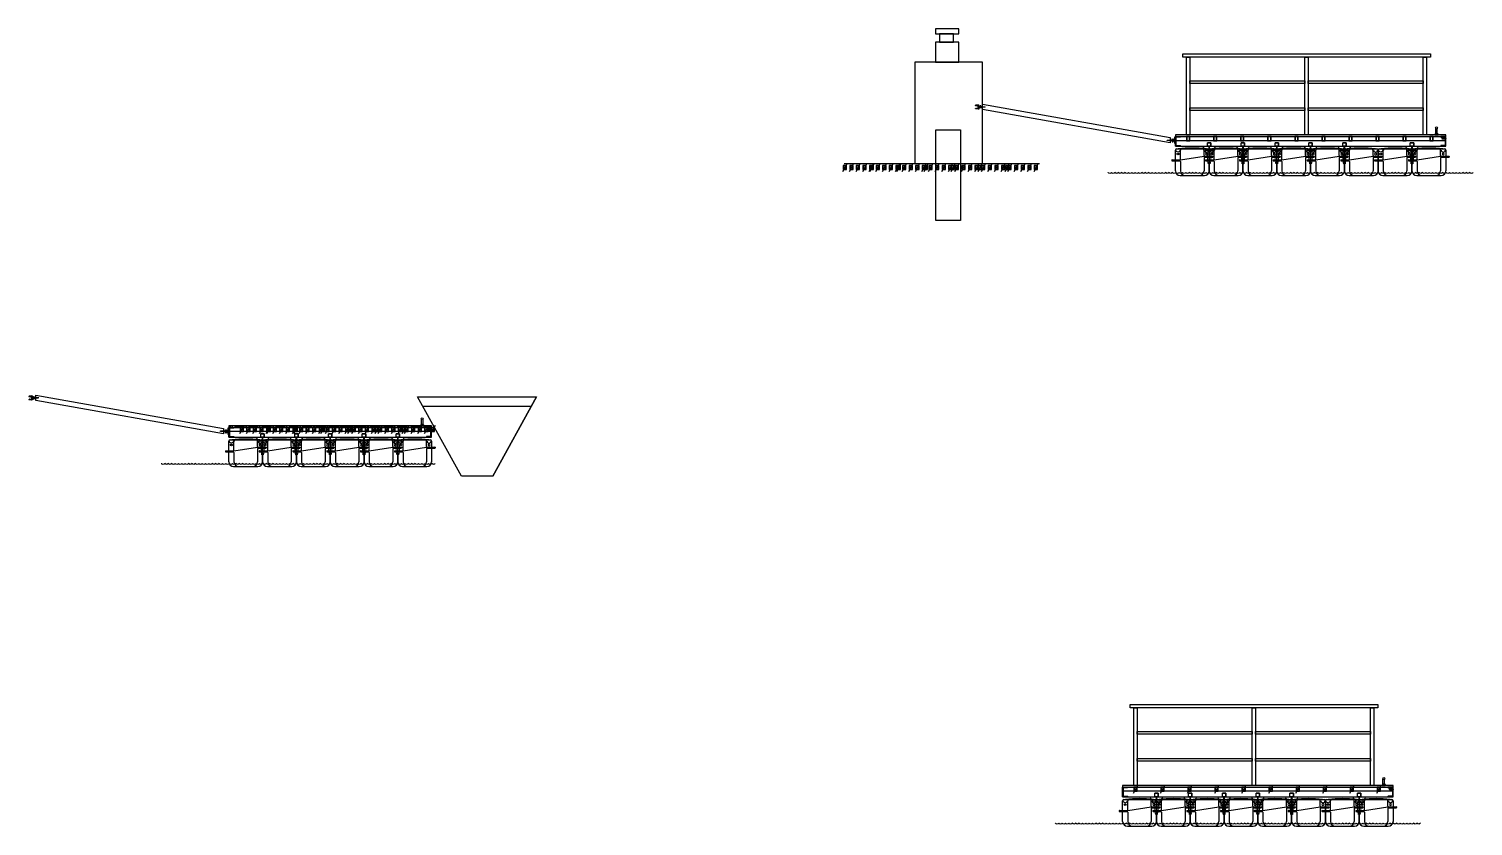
# Model space of a CAD drawing. Header units: inches. Extents: x -105615 to 68458, y 10345 to 58729.
# Drawn here: x -17457 to 3906, y 10345 to 22148 of the extents above; entities that cross this region are included whole.
import ezdxf

# ---------------------------------------------------------------- set-up
doc = ezdxf.new("R2010")
doc.units = ezdxf.units.IN
doc.header["$LTSCALE"] = 1000
doc.header["$MEASUREMENT"] = 0
doc.linetypes.add('DOTE', pattern=[2.42, 2, -0.2, 0.02, -0.2])
for name, color, linetype in [('DOTE', 1, 'Continuous'), ('PUB_DIM', 3, 'Continuous'), ('W-bridge approach引桥', 4, 'Continuous'), ('W-FLOAT_BOWL浮筒', 5, 'Continuous'), ('W-PLASTIC_RAILINGS塑木栏杆', 6, 'Continuous'), ('W-STEEL_FRAME钢架', 3, 'Continuous'), ('W-WOOD_FLOOR木地板', 30, 'Continuous'), ('W-WOOD_STUD木龙骨', 25, 'Continuous'), ('变形缝', 4, 'Continuous'), ('塑木板', 32, 'Continuous'), ('尺寸', 6, 'Continuous'), ('短销钉', 253, 'Continuous'), ('螺栓', 146, 'Continuous'), ('龙骨', 10, 'Continuous')]:
    doc.layers.add(name, color=color, linetype=linetype)
doc.layers.add('伯利恒浮筒', color=5, linetype='Continuous', lineweight=5)

# ---------------------------------------------------------------- blocks, each defined once
blk = doc.blocks.new('*U133')
at = {"color": 5}
for p, q in [((-2, -53), (-2, -1)), ((-2, -1), (2, -1)), ((2, -13), (-2, -14)), ((2, -13), (-2, -14)), ((2, -15), (-2, -16)), ((2, -15), (-2, -16)), ((2, -17), (-2, -18)), ((2, -17), (-2, -18)), ((2, -19), (-2, -20)), ((2, -19), (-2, -20)), ((2, -19), (-2, -20)), ((2, -19), (-2, -20)), ((2, -21), (-2, -22)), ((2, -21), (-2, -22)), ((2, -21), (-2, -22)), ((2, -21), (-2, -22)), ((2, -23), (-2, -24)), ((2, -23), (-2, -24)), ((2, -25), (-2, -26)), ((2, -25), (-2, -26)), ((2, -27), (-2, -28)), ((2, -27), (-2, -28)), ((2, -29), (-2, -30)), ((2, -29), (-2, -30)), ((2, -29), (-2, -30)), ((2, -29), (-2, -30)), ((2, -31), (-2, -32)), ((2, -31), (-2, -32)), ((2, -31), (-2, -32)), ((2, -31), (-2, -32)), ((2, -33), (-2, -34)), ((2, -33), (-2, -34)), ((2, -35), (-2, -36)), ((2, -35), (-2, -36)), ((2, -37), (-2, -38)), ((2, -37), (-2, -38)), ((2, -39), (-2, -40)), ((2, -39), (-2, -40)), ((2, -39), (-2, -40)), ((2, -39), (-2, -40)), ((2, -41), (-2, -42)), ((2, -41), (-2, -42)), ((2, -41), (-2, -42)), ((2, -41), (-2, -42)), ((2, -43), (-2, -44)), ((2, -43), (-2, -44)), ((2, -46), (-2, -47)), ((2, -46), (-2, -47)), ((2, -48), (-2, -49)), ((2, -48), (-2, -49)), ((2, -48), (-2, -49)), ((2, -48), (-2, -49)), ((2, -50), (-2, -51)), ((2, -50), (-2, -51)), ((2, -50), (-2, -51)), ((2, -50), (-2, -51)), ((2, -52), (-2, -53)), ((2, -52), (-2, -53)), ((2, -52), (-2, -53)), ((0, -60), (-2, -53)), ((2, -54), (-2, -55)), ((2, -57), (-1, -57)), ((1, -59), (-1, -59)), ((2, -53), (0, -60)), ((2, -1), (2, -53))]:
    blk.add_line(p, q, dxfattribs=at)
blk.add_lwpolyline([(-3, 0), (-2, -1), (2, -1), (3, 0)], close=True, dxfattribs=at)
blk = doc.blocks.new('A$C0837b8cf')
at = {"layer": 'W-STEEL_FRAME钢架'}
blk.add_lwpolyline([(-17, 0), (-17, 140), (58, 140), (58, 137, -0.414214), (54, 133), (-3, 130, 0.324101), (-8, 122), (-8, 18, 0.290228), (-2, 10), (54, 7, -0.414214), (58, 3), (58, 0)], format="xyb", close=True, dxfattribs=at)
blk = doc.blocks.new('*U260')
at = {"layer": '龙骨'}
for points in [[(-25, -30), (25, -30), (25, 30), (-25, 30)], [(-20, -25), (20, -25), (20, 25), (-20, 25)]]:
    blk.add_lwpolyline(points, close=True, dxfattribs=at)
blk = doc.blocks.new('*U261')
at = {"layer": '变形缝', "color": 0, "linetype": 'ByBlock', "lineweight": -2, "transparency": 16777216}
for p in [(0, 0), (400, 0), (800, 0), (1200, 0), (1600, 0), (2000, 0), (2400, 0), (2800, 0), (3200, 0), (3600, 0)]:
    blk.add_blockref('*U260', p, dxfattribs=at)
blk = doc.blocks.new('blhft')
at = {"layer": 'W-FLOAT_BOWL浮筒', "ltscale": 0.5}
for p, q in [((-302, 230), (-302, 220)), ((302, 284), (302, 274))]:
    blk.add_line(p, q, dxfattribs=at)
at = {"layer": 'W-FLOAT_BOWL浮筒'}
for p, q in [((-302, 226), (-174, 226)), ((-298, 234), (-184, 234)), ((-298, 216), (-184, 216)), ((-250, 234), (-250, 375)), ((-250, 70), (-250, 216)), ((-230, 395), (230, 395)), ((-208, 397), (208, 397)), ((-208, 397), (-208, 395)), ((-174, 244), (-174, 375)), ((174, 280), (-174, 226)), ((174, 298), (174, 375)), ((174, 280), (302, 280)), ((174, 260), (174, 70)), ((184, 288), (298, 288)), ((184, 270), (298, 270)), ((208, 397), (208, 395)), ((250, 375), (250, 288)), ((250, 270), (250, 70)), ((-180, 0), (180, 0)), ((-174, 206), (-174, 70))]:
    blk.add_line(p, q, dxfattribs=at)
at = {"layer": 'W-FLOAT_BOWL浮筒', "ltscale": 0.5}
for centre, start, end in [((-298, 230), 90, 180), ((298, 284), 0, 90)]:
    blk.add_arc(centre, 4, start, end, dxfattribs=at)
at = {"layer": 'W-FLOAT_BOWL浮筒'}
for centre, radius, start, end in [((-298, 220), 4, 180, 270), ((-230, 375), 20, 90, 180), ((0, -1768), 2175, 84.5043, 95.4957), ((-184, 244), 10, 270, 0), ((-184, 206), 10, 0, 90), ((-154, 375), 20, 90, 180), ((154, 375), 20, 0, 90), ((184, 298), 10, 180, 270), ((184, 260), 10, 90, 180), ((230, 375), 20, 0, 90), ((298, 274), 4, 270, 0), ((-180, 70), 70, 180, 270), ((-104, 70), 70, 180, 270), ((104, 70), 70, 270, 0), ((180, 70), 70, 270, 0)]:
    blk.add_arc(centre, radius, start, end, dxfattribs=at)
at = {"layer": 'W-FLOAT_BOWL浮筒', "extrusion": (0, 0, -1)}
blk.add_ellipse((-212, 375), major_axis=(-30.4, 0), ratio=0.921809, start_param=3.141593, end_param=6.283185, dxfattribs=at)
at = {"layer": 'W-FLOAT_BOWL浮筒'}
blk.add_ellipse((-212, 320), major_axis=(-16, 0), ratio=0.75, dxfattribs=at)
blk.add_ellipse((212, 375), major_axis=(30.4, 0.1), ratio=0.921809, start_param=3.141593, end_param=6.283185, dxfattribs=at)
at = {"layer": 'W-FLOAT_BOWL浮筒', "extrusion": (0, 0, -1)}
blk.add_ellipse((212, 320), major_axis=(16, 0), ratio=0.75, dxfattribs=at)
blk = doc.blocks.new('dxd')
at = {"layer": '短销钉', "lineweight": 13}
for p, q in [((-86, 227), (-56, 200)), ((-79, 244), (79, 244)), ((-78, 244), (-78, 246)), ((-78, 246), (78, 246)), ((86, 227), (56, 200)), ((78, 244), (78, 246)), ((-52, 180), (-52, 193)), ((-49, 153), (-28, 136)), ((-43, 197), (42, 197)), ((-29, 39), (-29, 45)), ((-26, 48), (-24, 48)), ((-24, 30), (-24, 128)), ((-24, 30), (24, 30)), ((-24, 30), (-18, 2)), ((-19, 133), (19, 133)), ((-16, 0), (16, 0)), ((-6, 39), (-6, 44)), ((6, 39), (6, 44)), ((24, 30), (18, 2)), ((24, 30), (24, 128)), ((26, 48), (24, 48)), ((49, 153), (28, 136)), ((29, 39), (29, 45)), ((52, 180), (52, 193))]:
    blk.add_line(p, q, dxfattribs=at)
at = {"layer": '短销钉', "lineweight": 13, "ltscale": 0.1}
for p, q in [((-18, 2), (-18, 0)), ((-18, 0), (-16, 0)), ((16, 0), (18, 0)), ((18, 2), (18, 0))]:
    blk.add_line(p, q, dxfattribs=at)
at = {"layer": '短销钉', "lineweight": 13}
for centre, radius, start, end in [((-79, 234), 10, 90, 228.0009), ((0, -1254), 1503, 87.0435, 92.9565), ((79, 234), 10, 311.9991, 90), ((-44, 170), 13.5, 126.5657, 231), ((-62, 193), 10, 0, 48.0009), ((-35, 154), 31.4, 56.4166, 122.8531), ((-43, 161), 10, 184.1479, 231), ((-34, 186), 31.4, 236.1381, 303.5569), ((-26, 45), 3, 90, 180), ((-34, 128), 10, 0, 51), ((-16, 2), 2.5, 191.3099, 270), ((-25, 170), 13.5, 308.3696, 51.9011), ((-3, 44), 3, 115.3769, 180), ((0, 38), 10, 64.6231, 115.3769), ((3, 44), 3, 0, 64.6231), ((25, 170), 13.5, 128.0989, 231.6304), ((16, 2), 2.5, 270, 348.6901), ((35, 155), 31.3, 57.1287, 123.6019), ((34, 186), 31.4, 236.4385, 303.8665), ((34, 128), 10, 129, 180), ((26, 45), 3, 0, 90), ((42, 161), 10, 309, 355.8521), ((62, 193), 10, 131.9991, 180), ((44, 170), 13.5, 309, 53.4343)]:
    blk.add_arc(centre, radius, start, end, dxfattribs=at)
for centre, major_axis, start_param, end_param in [((-23, 39), (0, -9), 4.712389, 6.115737), ((0, 39), (0, 9), 1.570796, 4.712389)]:
    blk.add_ellipse(centre, major_axis=major_axis, ratio=0.666667, start_param=start_param, end_param=end_param, dxfattribs=at)
at = {"layer": '短销钉', "lineweight": 13, "extrusion": (0, 0, -1)}
blk.add_ellipse((23, 39), major_axis=(0, -9), ratio=0.666667, start_param=4.712389, end_param=6.115737, dxfattribs=at)
blk = doc.blocks.new('短销固定件正视面')
at = {"layer": '塑木板', "color": 156}
blk.add_lwpolyline([(2149439, 351499), (2149442, 351499), (2149489, 351499), (2149489, 351452), (2149489, 351449), (2149439, 351449)], close=True, dxfattribs=at)
at = {"layer": '塑木板', "color": 5}
blk.add_lwpolyline([(2149489, 351449), (2149489, 351499), (2149439, 351499)], dxfattribs=at)
at = {"layer": '螺栓', "color": 156}
blk.add_lwpolyline([(2149458, 351449), (2149458, 351182), (2149470, 351182), (2149470, 351449)], dxfattribs=at)
for points in [[(2149454, 351197), (2149475, 351197), (2149475, 351187), (2149454, 351187)], [(2149455, 351199), (2149473, 351199), (2149473, 351197), (2149455, 351197)], [(2149459, 351197), (2149470, 351197), (2149470, 351187), (2149459, 351187)]]:
    blk.add_lwpolyline(points, close=True, dxfattribs=at)
blk = doc.blocks.new('A$C47c33f2f')
at = {"color": 4}
for p, q in [((0, 0), (46, 0)), ((44, 2), (2, 2)), ((2, 2), (2, 2)), ((4, 18), (4, 4)), ((4, 18), (42, 18)), ((4, 4), (42, 4)), ((12, 26), (12, 88)), ((12, 26), (32, 26)), ((34, 26), (34, 88)), ((42, 16), (42, 4))]:
    blk.add_line(p, q, dxfattribs=at)
blk.add_circle((23, 104), 15, dxfattribs=at)
for centre, radius, start, end in [((2, 0), 2.5, 90, 180), ((2, 4), 2, 270, 0), ((12, 18), 8, 90, 180), ((-5, 88), 17.3, 1.4825, 29.9307), ((32, 16), 10, 0, 90), ((51, 88), 17.3, 150.0693, 178.5175), ((44, 4), 2, 180, 270), ((44, 0), 2.5, 0, 90)]:
    blk.add_arc(centre, radius, start, end, dxfattribs=at)
at = {"layer": '尺寸'}
for p, q in [((0, 0), (0, 0)), ((0, 0), (0, 0)), ((44, 2), (44, 2)), ((46, 0), (46, 0))]:
    blk.add_line(p, q, dxfattribs=at)
blk = doc.blocks.new('M24_90')
at = {"layer": 'PUB_DIM'}
for p, q in [((-11, 11), (-14, 10)), ((-11, 11), (-7, 10)), ((-11, 11), (11, 11)), ((-7, 10), (0, 11)), ((-7, 10), (-7, 0)), ((0, 11), (7, 10)), ((11, 11), (7, 10)), ((7, 10), (7, 0)), ((11, 11), (14, 10)), ((-11, -74), (-14, -73)), ((-11, -74), (-7, -73)), ((-11, -74), (11, -74)), ((-7, -73), (-7, -58)), ((-7, -73), (0, -74)), ((0, -74), (7, -73)), ((7, -73), (7, -58)), ((11, -74), (7, -73)), ((11, -74), (14, -73))]:
    blk.add_line(p, q, dxfattribs=at)
for points in [[(-14, 10), (14, 10), (14, 0), (-14, 0)], [(-8, 0), (8, 0), (8, -77), (-8, -77)], [(-15, -52), (15, -52), (15, -55), (-15, -55)], [(-14, -73), (14, -73), (14, -58), (-14, -58)]]:
    blk.add_lwpolyline(points, close=True, dxfattribs=at)
blk = doc.blocks.new('M16膨胀螺栓')
at = {"layer": 'PUB_DIM'}
for p, q in [((-12, 12), (-16, 10)), ((-12, 12), (-8, 10)), ((-12, 12), (12, 12)), ((-8, 10), (0, 12)), ((0, 12), (8, 10)), ((12, 12), (8, 10)), ((12, 12), (16, 10)), ((-8, -84), (-12, -103)), ((-12, -103), (-12, -112)), ((-12, -112), (12, -112)), ((-10, -112), (-10, -112)), ((0, -128), (-10, -123)), ((-5, -117), (5, -117)), ((-2, -107), (-4, -112)), ((-1, -84), (-2, -107)), ((0, -128), (10, -123)), ((1, -84), (2, -107)), ((2, -107), (4, -112)), ((8, -84), (12, -103)), ((10, -112), (10, -112)), ((12, -103), (12, -112))]:
    blk.add_line(p, q, dxfattribs=at)
for points in [[(-16, 10), (16, 10), (16, 0), (-16, 0)], [(-8, 22), (8, 22), (8, -73), (-8, -73)], [(-10, -18), (10, -18), (10, -123), (-10, -123)], [(-8, -79), (8, -79), (8, -84), (-8, -84)]]:
    blk.add_lwpolyline(points, close=True, dxfattribs=at)
for centre, start, end in [((-5, -112), 180, 270), ((5, -112), 270, 0)]:
    blk.add_arc(centre, 5, start, end, dxfattribs=at)
blk = doc.blocks.new('hjashdasda')
at = {"layer": 'DOTE', "linetype": 'DOTE', "ltscale": 0.02}
for p, q in [((37902.5, 49683.1), (37902.5, 49655.7)), ((37906.9, 49665), (37896.8, 49665))]:
    blk.add_line(p, q, dxfattribs=at)
at = {"layer": 'DOTE', "linetype": 'DOTE', "ltscale": 0.005}
for p, q in [((37896.4, 49659.3), (37896.4, 49654.6)), ((37908.7, 49659.7), (37908.7, 49654.6))]:
    blk.add_line(p, q, dxfattribs=at)
at = {"layer": 'PUB_DIM'}
for p, q in [((37900.2, 49657.2), (37900.2, 49668.5)), ((37904.8, 49668.5), (37900.2, 49668.5)), ((37901.6, 49657.2), (37901.6, 49668.5)), ((37903.4, 49657.2), (37903.4, 49668.5)), ((37904.8, 49657.2), (37904.8, 49668.5)), ((37895.6, 49657.2), (37895.6, 49655.8)), ((37897.2, 49657.2), (37897.2, 49655.8)), ((37907.9, 49657.2), (37907.9, 49655.8)), ((37909.5, 49657.2), (37909.5, 49655.8))]:
    blk.add_line(p, q, dxfattribs=at)
for points in [[(37901.9, 49660.6), (37901.9, 49681.7), (37903.2, 49681.7), (37903.2, 49660.6)], [(37911.3, 49655.8), (37893.8, 49655.8), (37893.8, 49657.2), (37911.3, 49657.2)]]:
    blk.add_lwpolyline(points, close=True, dxfattribs=at)
at = {"layer": 'PUB_DIM', "yscale": 0.08773124708293675, "zscale": 0.08773124708293675}
for name, p, xscale, rotation in [('M16膨胀螺栓', (37896.4, 49657.2), -0.08773124708293675, 359.9999999999325), ('M24_90', (37904.8, 49665), 0.08773124708293675, 270)]:
    blk.add_blockref(name, p, dxfattribs=dict(at, xscale=xscale, rotation=rotation))
at = {"layer": 'PUB_DIM', "xscale": 0.08773124708293675, "yscale": 0.08773124708293675, "zscale": 0.08773124708293675}
blk.add_blockref('M16膨胀螺栓', (37908.7, 49657.2), dxfattribs=at)
blk = doc.blocks.new('ahjshdasda')
at = {"layer": 'PUB_DIM'}
for p, q in [((39726.1, 54600.6), (39726.1, 54591)), ((39727.5, 54600.6), (39727.5, 54591)), ((39729.2, 54600.6), (39729.3, 54591)), ((39730.7, 54600.6), (39730.7, 54591))]:
    blk.add_line(p, q, dxfattribs=at)
for points in [[(39719.6, 54601.7), (39737.2, 54601.7), (39737.2, 54600.3), (39719.6, 54600.3)], [(39729, 54598.9), (39729, 54579.6), (39727.7, 54579.6), (39727.7, 54598.9)]]:
    blk.add_lwpolyline(points, close=True, dxfattribs=at)
at = {"layer": 'PUB_DIM', "xscale": 0.08773124708293675, "yscale": 0.08773124708293675, "zscale": 0.08773124708293675, "rotation": 90.01075038123389}
blk.add_blockref('M24_90', (39726.1, 54594.5), dxfattribs=at)
blk = doc.blocks.new('*U262')
blk.add_lwpolyline([(33, 61), (-33, -61)])
at = {"layer": '龙骨'}
for points in [[(-25, -30), (25, -30), (25, 30), (-25, 30)], [(-20, -25), (20, -25), (20, 25), (-20, 25)]]:
    blk.add_lwpolyline(points, close=True, dxfattribs=at)
blk = doc.blocks.new('*U263')
at = {"color": 0, "linetype": 'ByBlock', "lineweight": -2, "transparency": 16777216}
for p in [(0, 0), (98, 0), (195, 0), (293, 0), (390, 0), (488, 0), (585, 0), (683, 0), (780, 0), (878, 0), (975, 0), (1073, 0), (1170, 0), (1268, 0), (1365, 0), (1463, 0), (1560, 0), (1658, 0), (1755, 0), (1853, 0), (1950, 0), (2048, 0), (2145, 0), (2243, 0), (2341, 0), (2438, 0), (2536, 0), (2633, 0), (2731, 0), (2828, 0)]:
    blk.add_blockref('*U262', p, dxfattribs=at)
at = {"layer": '变形缝', "color": 0, "linetype": 'ByBlock', "lineweight": -2, "transparency": 16777216}
for p in [(0, 0), (400, 0), (800, 0), (1200, 0), (1600, 0), (2000, 0), (2400, 0)]:
    blk.add_blockref('*U262', p, dxfattribs=at)
blk = doc.blocks.new('*U264')
blk.add_lwpolyline([(33, 61), (-33, -61)])
at = {"layer": '龙骨'}
for points in [[(-25, -30), (25, -30), (25, 30), (-25, 30)], [(-20, -25), (20, -25), (20, 25), (-20, 25)]]:
    blk.add_lwpolyline(points, close=True, dxfattribs=at)
blk = doc.blocks.new('*U265')
at = {"layer": '变形缝', "color": 0, "linetype": 'ByBlock', "lineweight": -2, "transparency": 16777216}
for p in [(0, 0), (400, 0), (800, 0), (1200, 0), (1600, 0), (2000, 0), (2400, 0), (2800, 0), (3200, 0), (3600, 0)]:
    blk.add_blockref('*U264', p, dxfattribs=at)

msp = doc.modelspace()

# ---------------------------------------------------------------- hatches: boundary and pattern name
at = {"layer": 'W-WOOD_STUD木龙骨'}
h = msp.add_hatch(dxfattribs=at)
h.set_pattern_fill('木纹03', color=256, scale=100)
h.set_pattern_definition([(0, (-1148622.59, -422553.14), (200, 200), [10, -190]), (90, (-1148542.59, -422483.14), (-200, 200), [20, -180]), (45, (-1148582.59, -422503.14), (0, 199.998082), [14.14, -42.42, 14.14, -28.28, 99, -85]), (45, (-1148632.59, -422563.14), (0, 200), [14.142, -28.284, 14.142, -226.2]), (45, (-1148562.59, -422543.14), (0, 200), [14.142, -268.700712]), (45, (-1148542.59, -422553.14), (0, 200), [14.142, -268.700712]), (45, (-1148572.59, -422533.14), (0, 200), [14.142, -268.700712]), (45, (-1148582.59, -422523.14), (0, 200), [28.284, -254.558712]), (45, (-1148532.59, -422373.14), (0, 200), [28.284, -254.558712]), (45, (-1148602.59, -422513.14), (0, 200), [56.568, -226.274712]), (45, (-1148612.59, -422503.14), (0, 200), [56.568, -226.274712]), (45, (-1148482.59, -422443.14), (0, 200), [56.568, -226.274712]), (45, (-1148622.59, -422483.14), (0, 200), [42.4264, -240.416312]), (45, (-1148662.59, -422453.14), (0, 200), [42.4264, -240.416312]), (45, (-1148642.59, -422473.14), (0, 200), [42.4264, -240.416312]), (45, (-1148512.59, -422413.14), (0, 200), [70.71068, -212.132032]), (45, (-1148532.59, -422403.14), (0, 200), [70.71068, -212.132032]), (45, (-1148512.59, -422453.14), (0, 200), [98.99495, -183.847763]), (26.565051, (-1148602.59, -422533.14), (200, 8e-08), [22.360678, -424.852916]), (26.565051, (-1148562.59, -422473.14), (200, 8e-08), [22.360678, -424.852916]), (26.565051, (-1148572.59, -422493.14), (200, 8e-08), [22.360678, -424.852916]), (26.565051, (-1148612.59, -422553.14), (200, 8e-08), [44.72136, -402.492235]), (26.565051, (-1148572.59, -422463.14), (200, 8e-08), [67.08204, -380.131556]), (26.565051, (-1148592.59, -422453.14), (200, 8e-08), [89.44272, -357.770876]), (26.565051, (-1148612.59, -422443.14), (200, 8e-08), [89.44272, -357.770876]), (26.565051, (-1148642.59, -422383.14), (200, 8e-08), [89.44272, -357.770876]), (26.565051, (-1148642.59, -422403.14), (200, 8e-08), [111.8034, -335.410195]), (26.565051, (-1148632.59, -422423.14), (200, 8e-08), [111.8034, -335.410195]), (63.434949, (-1148562.59, -422503.14), (1e-08, 200), [22.360678, -424.852916]), (63.434949, (-1148592.59, -422523.14), (1e-08, 200), [22.360678, -424.852916]), (63.434949, (-1148622.59, -422553.14), (1e-08, 200), [44.72136, -402.492235]), (63.434949, (-1148562.59, -422523.14), (1e-08, 200), [44.72136, -402.492235]), (63.434949, (-1148642.59, -422563.14), (1e-08, 200), [67.08204, -380.131556]), (63.434949, (-1148662.59, -422563.14), (1e-08, 200), [89.44272, -357.770876]), (63.434949, (-1148482.59, -422553.14), (1e-08, 200), [89.44272, -357.770876]), (63.434949, (-1148552.59, -422533.14), (1e-08, 200), [89.44272, -357.770876]), (63.434949, (-1148512.59, -422553.14), (1e-08, 200), [111.8034, -335.410195]), (63.434949, (-1148532.59, -422543.14), (1e-08, 200), [111.8034, -335.410195])])
h.paths.add_polyline_path([(3502, 20552), (3502, 20577), (-498, 20577), (-498, 20552)])
h = msp.add_hatch(dxfattribs=at)
h.set_pattern_fill('木纹03', color=256, scale=100)
h.set_pattern_definition([(0, (-1162624.37, -426860.12), (200, 200), [10, -190]), (90, (-1162544.37, -426790.12), (-200, 200), [20, -180]), (45, (-1162584.37, -426810.12), (0, 199.998082), [14.14, -42.42, 14.14, -28.28, 99, -85]), (45, (-1162634.37, -426870.12), (0, 200), [14.142, -28.284, 14.142, -226.2]), (45, (-1162564.37, -426850.12), (0, 200), [14.142, -268.700712]), (45, (-1162544.37, -426860.12), (0, 200), [14.142, -268.700712]), (45, (-1162574.37, -426840.12), (0, 200), [14.142, -268.700712]), (45, (-1162584.37, -426830.12), (0, 200), [28.284, -254.558712]), (45, (-1162534.37, -426680.12), (0, 200), [28.284, -254.558712]), (45, (-1162604.37, -426820.12), (0, 200), [56.568, -226.274712]), (45, (-1162614.37, -426810.12), (0, 200), [56.568, -226.274712]), (45, (-1162484.37, -426750.12), (0, 200), [56.568, -226.274712]), (45, (-1162624.37, -426790.12), (0, 200), [42.4264, -240.416312]), (45, (-1162664.37, -426760.12), (0, 200), [42.4264, -240.416312]), (45, (-1162644.37, -426780.12), (0, 200), [42.4264, -240.416312]), (45, (-1162514.37, -426720.12), (0, 200), [70.71068, -212.132032]), (45, (-1162534.37, -426710.12), (0, 200), [70.71068, -212.132032]), (45, (-1162514.37, -426760.12), (0, 200), [98.99495, -183.847763]), (26.565051, (-1162604.37, -426840.12), (200, 8e-08), [22.360678, -424.852916]), (26.565051, (-1162564.37, -426780.12), (200, 8e-08), [22.360678, -424.852916]), (26.565051, (-1162574.37, -426800.12), (200, 8e-08), [22.360678, -424.852916]), (26.565051, (-1162614.37, -426860.12), (200, 8e-08), [44.72136, -402.492235]), (26.565051, (-1162574.37, -426770.12), (200, 8e-08), [67.08204, -380.131556]), (26.565051, (-1162594.37, -426760.12), (200, 8e-08), [89.44272, -357.770876]), (26.565051, (-1162614.37, -426750.12), (200, 8e-08), [89.44272, -357.770876]), (26.565051, (-1162644.37, -426690.12), (200, 8e-08), [89.44272, -357.770876]), (26.565051, (-1162644.37, -426710.12), (200, 8e-08), [111.8034, -335.410195]), (26.565051, (-1162634.37, -426730.12), (200, 8e-08), [111.8034, -335.410195]), (63.434949, (-1162564.37, -426810.12), (1e-08, 200), [22.360678, -424.852916]), (63.434949, (-1162594.37, -426830.12), (1e-08, 200), [22.360678, -424.852916]), (63.434949, (-1162624.37, -426860.12), (1e-08, 200), [44.72136, -402.492235]), (63.434949, (-1162564.37, -426830.12), (1e-08, 200), [44.72136, -402.492235]), (63.434949, (-1162644.37, -426870.12), (1e-08, 200), [67.08204, -380.131556]), (63.434949, (-1162664.37, -426870.12), (1e-08, 200), [89.44272, -357.770876]), (63.434949, (-1162484.37, -426860.12), (1e-08, 200), [89.44272, -357.770876]), (63.434949, (-1162554.37, -426840.12), (1e-08, 200), [89.44272, -357.770876]), (63.434949, (-1162514.37, -426860.12), (1e-08, 200), [111.8034, -335.410195]), (63.434949, (-1162534.37, -426850.12), (1e-08, 200), [111.8034, -335.410195])])
h.paths.add_polyline_path([(-11500, 16245), (-11500, 16270), (-14499, 16270), (-14499, 16245)])
h = msp.add_hatch(dxfattribs=at)
h.set_pattern_fill('木纹03', color=256, scale=100)
h.set_pattern_definition([(0, (-1149402.7, -432184.12), (200, 200), [10, -190]), (90, (-1149322.7, -432114.12), (-200, 200), [20, -180]), (45, (-1149362.69, -432134.12), (0, 199.998082), [14.14, -42.42, 14.14, -28.28, 99, -85]), (45, (-1149412.69, -432194.12), (0, 200), [14.142, -28.284, 14.142, -226.2]), (45, (-1149342.69, -432174.12), (0, 200), [14.142, -268.700712]), (45, (-1149322.69, -432184.12), (0, 200), [14.142, -268.700712]), (45, (-1149352.69, -432164.12), (0, 200), [14.142, -268.700712]), (45, (-1149362.69, -432154.12), (0, 200), [28.284, -254.558712]), (45, (-1149312.69, -432004.12), (0, 200), [28.284, -254.558712]), (45, (-1149382.69, -432144.12), (0, 200), [56.568, -226.274712]), (45, (-1149392.69, -432134.12), (0, 200), [56.568, -226.274712]), (45, (-1149262.69, -432074.12), (0, 200), [56.568, -226.274712]), (45, (-1149402.69, -432114.12), (0, 200), [42.4264, -240.416312]), (45, (-1149442.69, -432084.12), (0, 200), [42.4264, -240.416312]), (45, (-1149422.69, -432104.12), (0, 200), [42.4264, -240.416312]), (45, (-1149292.69, -432044.12), (0, 200), [70.71068, -212.132032]), (45, (-1149312.69, -432034.12), (0, 200), [70.71068, -212.132032]), (45, (-1149292.69, -432084.12), (0, 200), [98.99495, -183.847763]), (26.565051, (-1149382.69, -432164.12), (200, 8e-08), [22.360678, -424.852916]), (26.565051, (-1149342.69, -432104.12), (200, 8e-08), [22.360678, -424.852916]), (26.565051, (-1149352.69, -432124.12), (200, 8e-08), [22.360678, -424.852916]), (26.565051, (-1149392.69, -432184.12), (200, 8e-08), [44.72136, -402.492235]), (26.565051, (-1149352.69, -432094.12), (200, 8e-08), [67.08204, -380.131556]), (26.565051, (-1149372.69, -432084.12), (200, 8e-08), [89.44272, -357.770876]), (26.565051, (-1149392.69, -432074.12), (200, 8e-08), [89.44272, -357.770876]), (26.565051, (-1149422.69, -432014.12), (200, 8e-08), [89.44272, -357.770876]), (26.565051, (-1149422.69, -432034.12), (200, 8e-08), [111.8034, -335.410195]), (26.565051, (-1149412.69, -432054.12), (200, 8e-08), [111.8034, -335.410195]), (63.434949, (-1149342.69, -432134.12), (1e-08, 200), [22.360678, -424.852916]), (63.434949, (-1149372.69, -432154.12), (1e-08, 200), [22.360678, -424.852916]), (63.434949, (-1149402.69, -432184.12), (1e-08, 200), [44.72136, -402.492235]), (63.434949, (-1149342.69, -432154.12), (1e-08, 200), [44.72136, -402.492235]), (63.434949, (-1149422.69, -432194.12), (1e-08, 200), [67.08204, -380.131556]), (63.434949, (-1149442.69, -432194.12), (1e-08, 200), [89.44272, -357.770876]), (63.434949, (-1149262.69, -432184.12), (1e-08, 200), [89.44272, -357.770876]), (63.434949, (-1149332.69, -432164.12), (1e-08, 200), [89.44272, -357.770876]), (63.434949, (-1149292.69, -432184.12), (1e-08, 200), [111.8034, -335.410195]), (63.434949, (-1149312.69, -432174.12), (1e-08, 200), [111.8034, -335.410195])])
h.paths.add_polyline_path([(2722, 10921), (2722, 10946), (-1278, 10946), (-1278, 10921)])

# ---------------------------------------------------------------- linework, layer by layer
for points in [[(-4046, 22073), (-3699, 22073), (-3699, 22148), (-4046, 22148)], [(-3987, 21952), (-3779, 21952), (-3779, 22073), (-3987, 22073)], [(-4046, 21655), (-3701, 21655), (-3701, 21952), (-4046, 21952)], [(-3353, 21655), (-4353, 21655), (-4353, 20155), (-3353, 20155)], [(-576, 20538), (-577, 20458), (-3353, 20952), (-3353, 21033)], [(-4040, 20655), (-3675, 20655), (-3675, 19309), (-4040, 19309)], [(-14578, 16231), (-14579, 16151), (-17354, 16645), (-17354, 16726)]]:
    msp.add_lwpolyline(points, close=True)
msp.add_lwpolyline([(-5399, 20155), (-2507, 20155)])
at = {"color": 4}
for points in [[(-142, 20019, -0.520567), (-192, 20019, -0.520567), (-242, 20019, -0.520567), (-292, 20019, -0.520567), (-342, 20019, -0.520567), (-392, 20019, -0.520567), (-442, 20019, -0.520567), (-492, 20019, -0.520567), (-542, 20019, -0.520567), (-592, 20019, -0.520567), (-642, 20019, -0.520567), (-692, 20019, -0.520567), (-742, 20019, -0.520567), (-792, 20019, -0.520567), (-842, 20019, -0.520567), (-892, 20019, -0.520567), (-942, 20019, -0.520567), (-992, 20019, -0.520567), (-1042, 20019, -0.520567), (-1092, 20019, -0.520567), (-1142, 20019, -0.520567), (-1192, 20019, -0.520567), (-1242, 20019, -0.520567), (-1292, 20019, -0.520567), (-1342, 20019, -0.520567), (-1392, 20019, -0.520567), (-1442, 20019, -0.520567), (-1492, 20019, -0.064694), (-1498, 20014, -0.064694)], [(1207, 20019, -0.520567), (1157, 20019, -0.520567), (1107, 20019, -0.520567), (1057, 20019, -0.520567), (1007, 20019, -0.520567), (957, 20019, -0.520567), (907, 20019, -0.520567), (857, 20019, -0.520567), (807, 20019, -0.520567), (757, 20019, -0.520567), (707, 20019, -0.520567), (657, 20019, -0.520567), (607, 20019, -0.520567), (557, 20019, -0.520567), (507, 20019, -0.520567), (457, 20019, -0.520567), (407, 20019, -0.520567), (357, 20019, -0.520567), (307, 20019, -0.520567), (257, 20019, -0.520567), (207, 20019, -0.520567), (157, 20019, -0.520567), (107, 20019, -0.520567), (57, 20019, -0.520567), (7, 20019, -0.520567), (-43, 20019, -0.520567), (-93, 20019, -0.520567), (-143, 20019, -0.064694), (-148, 20014, -0.064694)], [(2557, 20019, -0.520567), (2507, 20019, -0.520567), (2457, 20019, -0.520567), (2407, 20019, -0.520567), (2357, 20019, -0.520567), (2307, 20019, -0.520567), (2257, 20019, -0.520567), (2207, 20019, -0.520567), (2157, 20019, -0.520567), (2107, 20019, -0.520567), (2057, 20019, -0.520567), (2007, 20019, -0.520567), (1957, 20019, -0.520567), (1907, 20019, -0.520567), (1857, 20019, -0.520567), (1807, 20019, -0.520567), (1757, 20019, -0.520567), (1707, 20019, -0.520567), (1657, 20019, -0.520567), (1607, 20019, -0.520567), (1557, 20019, -0.520567), (1507, 20019, -0.520567), (1457, 20019, -0.520567), (1407, 20019, -0.520567), (1357, 20019, -0.520567), (1307, 20019, -0.520567), (1257, 20019, -0.520567), (1207, 20019, -0.064694), (1201, 20014, -0.064694)], [(3906, 20019, -0.520567), (3856, 20019, -0.520567), (3806, 20019, -0.520567), (3756, 20019, -0.520567), (3706, 20019, -0.520567), (3656, 20019, -0.520567), (3606, 20019, -0.520567), (3556, 20019, -0.520567), (3506, 20019, -0.520567), (3456, 20019, -0.520567), (3406, 20019, -0.520567), (3356, 20019, -0.520567), (3306, 20019, -0.520567), (3256, 20019, -0.520567), (3206, 20019, -0.520567), (3156, 20019, -0.520567), (3106, 20019, -0.520567), (3056, 20019, -0.520567), (3006, 20019, -0.520567), (2956, 20019, -0.520567), (2906, 20019, -0.520567), (2856, 20019, -0.520567), (2806, 20019, -0.520567), (2756, 20019, -0.520567), (2706, 20019, -0.520567), (2656, 20019, -0.520567), (2606, 20019, -0.520567), (2556, 20019, -0.064694), (2551, 20014, -0.064694)], [(-14144, 15713, -0.520567), (-14194, 15713, -0.520567), (-14244, 15713, -0.520567), (-14294, 15713, -0.520567), (-14344, 15713, -0.520567), (-14394, 15713, -0.520567), (-14444, 15713, -0.520567), (-14494, 15713, -0.520567), (-14544, 15713, -0.520567), (-14594, 15713, -0.520567), (-14644, 15713, -0.520567), (-14694, 15713, -0.520567), (-14744, 15713, -0.520567), (-14794, 15713, -0.520567), (-14844, 15713, -0.520567), (-14894, 15713, -0.520567), (-14944, 15713, -0.520567), (-14994, 15713, -0.520567), (-15044, 15713, -0.520567), (-15094, 15713, -0.520567), (-15144, 15713, -0.520567), (-15194, 15713, -0.520567), (-15244, 15713, -0.520567), (-15294, 15713, -0.520567), (-15344, 15713, -0.520567), (-15394, 15713, -0.520567), (-15444, 15713, -0.520567), (-15494, 15713, -0.064694), (-15500, 15707, -0.064694)], [(-12795, 15713, -0.520567), (-12845, 15713, -0.520567), (-12895, 15713, -0.520567), (-12945, 15713, -0.520567), (-12995, 15713, -0.520567), (-13045, 15713, -0.520567), (-13095, 15713, -0.520567), (-13145, 15713, -0.520567), (-13195, 15713, -0.520567), (-13245, 15713, -0.520567), (-13295, 15713, -0.520567), (-13345, 15713, -0.520567), (-13395, 15713, -0.520567), (-13445, 15713, -0.520567), (-13495, 15713, -0.520567), (-13545, 15713, -0.520567), (-13595, 15713, -0.520567), (-13645, 15713, -0.520567), (-13695, 15713, -0.520567), (-13745, 15713, -0.520567), (-13795, 15713, -0.520567), (-13845, 15713, -0.520567), (-13895, 15713, -0.520567), (-13945, 15713, -0.520567), (-13995, 15713, -0.520567), (-14045, 15713, -0.520567), (-14095, 15713, -0.520567), (-14145, 15713, -0.064694), (-14150, 15707, -0.064694)], [(-11445, 15713, -0.520567), (-11495, 15713, -0.520567), (-11545, 15713, -0.520567), (-11595, 15713, -0.520567), (-11645, 15713, -0.520567), (-11695, 15713, -0.520567), (-11745, 15713, -0.520567), (-11795, 15713, -0.520567), (-11845, 15713, -0.520567), (-11895, 15713, -0.520567), (-11945, 15713, -0.520567), (-11995, 15713, -0.520567), (-12045, 15713, -0.520567), (-12095, 15713, -0.520567), (-12145, 15713, -0.520567), (-12195, 15713, -0.520567), (-12245, 15713, -0.520567), (-12295, 15713, -0.520567), (-12345, 15713, -0.520567), (-12395, 15713, -0.520567), (-12445, 15713, -0.520567), (-12495, 15713, -0.520567), (-12545, 15713, -0.520567), (-12595, 15713, -0.520567), (-12645, 15713, -0.520567), (-12695, 15713, -0.520567), (-12745, 15713, -0.520567), (-12795, 15713, -0.064694), (-12800, 15707, -0.064694)], [(-923, 10388, -0.520567), (-973, 10388, -0.520567), (-1023, 10388, -0.520567), (-1073, 10388, -0.520567), (-1123, 10388, -0.520567), (-1173, 10388, -0.520567), (-1223, 10388, -0.520567), (-1273, 10388, -0.520567), (-1323, 10388, -0.520567), (-1373, 10388, -0.520567), (-1423, 10388, -0.520567), (-1473, 10388, -0.520567), (-1523, 10388, -0.520567), (-1573, 10388, -0.520567), (-1623, 10388, -0.520567), (-1673, 10388, -0.520567), (-1723, 10388, -0.520567), (-1773, 10388, -0.520567), (-1823, 10388, -0.520567), (-1873, 10388, -0.520567), (-1923, 10388, -0.520567), (-1973, 10388, -0.520567), (-2023, 10388, -0.520567), (-2073, 10388, -0.520567), (-2123, 10388, -0.520567), (-2173, 10388, -0.520567), (-2223, 10388, -0.520567), (-2273, 10388, -0.064694), (-2278, 10383, -0.064694)], [(427, 10388, -0.520567), (377, 10388, -0.520567), (327, 10388, -0.520567), (277, 10388, -0.520567), (227, 10388, -0.520567), (177, 10388, -0.520567), (127, 10388, -0.520567), (77, 10388, -0.520567), (27, 10388, -0.520567), (-23, 10388, -0.520567), (-73, 10388, -0.520567), (-123, 10388, -0.520567), (-173, 10388, -0.520567), (-223, 10388, -0.520567), (-273, 10388, -0.520567), (-323, 10388, -0.520567), (-373, 10388, -0.520567), (-423, 10388, -0.520567), (-473, 10388, -0.520567), (-523, 10388, -0.520567), (-573, 10388, -0.520567), (-623, 10388, -0.520567), (-673, 10388, -0.520567), (-723, 10388, -0.520567), (-773, 10388, -0.520567), (-823, 10388, -0.520567), (-873, 10388, -0.520567), (-923, 10388, -0.064694), (-928, 10383, -0.064694)], [(1777, 10388, -0.520567), (1727, 10388, -0.520567), (1677, 10388, -0.520567), (1627, 10388, -0.520567), (1577, 10388, -0.520567), (1527, 10388, -0.520567), (1477, 10388, -0.520567), (1427, 10388, -0.520567), (1377, 10388, -0.520567), (1327, 10388, -0.520567), (1277, 10388, -0.520567), (1227, 10388, -0.520567), (1177, 10388, -0.520567), (1127, 10388, -0.520567), (1077, 10388, -0.520567), (1027, 10388, -0.520567), (977, 10388, -0.520567), (927, 10388, -0.520567), (877, 10388, -0.520567), (827, 10388, -0.520567), (777, 10388, -0.520567), (727, 10388, -0.520567), (677, 10388, -0.520567), (627, 10388, -0.520567), (577, 10388, -0.520567), (527, 10388, -0.520567), (477, 10388, -0.520567), (427, 10388, -0.064694), (421, 10383, -0.064694)], [(3126, 10388, -0.520567), (3076, 10388, -0.520567), (3026, 10388, -0.520567), (2976, 10388, -0.520567), (2926, 10388, -0.520567), (2876, 10388, -0.520567), (2826, 10388, -0.520567), (2776, 10388, -0.520567), (2726, 10388, -0.520567), (2676, 10388, -0.520567), (2626, 10388, -0.520567), (2576, 10388, -0.520567), (2526, 10388, -0.520567), (2476, 10388, -0.520567), (2426, 10388, -0.520567), (2376, 10388, -0.520567), (2326, 10388, -0.520567), (2276, 10388, -0.520567), (2226, 10388, -0.520567), (2176, 10388, -0.520567), (2126, 10388, -0.520567), (2076, 10388, -0.520567), (2026, 10388, -0.520567), (1976, 10388, -0.520567), (1926, 10388, -0.520567), (1876, 10388, -0.520567), (1826, 10388, -0.520567), (1776, 10388, -0.064694), (1771, 10383, -0.064694)]]:
    msp.add_lwpolyline(points, format="xyb", dxfattribs=at)
at = {"color": 2}
msp.add_lwpolyline([(-11708, 16700), (-9948, 16700), (-10595, 15524), (-11060, 15524)], close=True, dxfattribs=at)
for points in [[(-10595, 15524), (-9948, 16700)], [(-11631, 16561), (-10025, 16561)]]:
    msp.add_lwpolyline(points, dxfattribs=at)
at = {"layer": 'W-PLASTIC_RAILINGS塑木栏杆'}
for points in [[(-388, 21777), (3278, 21777), (3278, 21727), (-388, 21727)], [(-333, 21727), (-283, 21727), (-283, 20577), (-333, 20577)], [(1417, 21727), (1467, 21727), (1467, 20577), (1417, 20577)], [(3167, 21727), (3217, 21727), (3217, 20577), (3167, 20577)], [(-283, 21377), (1417, 21377), (1417, 21337), (-283, 21337)], [(1467, 21377), (3167, 21377), (3167, 21337), (1467, 21337)], [(-283, 20977), (1417, 20977), (1417, 20937), (-283, 20937)], [(1467, 20977), (3167, 20977), (3167, 20937), (1467, 20937)], [(-1168, 12146), (2498, 12146), (2498, 12096), (-1168, 12096)], [(-1113, 12096), (-1063, 12096), (-1063, 10946), (-1113, 10946)], [(637, 12096), (687, 12096), (687, 10946), (637, 10946)], [(2387, 12096), (2437, 12096), (2437, 10946), (2387, 10946)], [(-1063, 11746), (637, 11746), (637, 11706), (-1063, 11706)], [(687, 11746), (2387, 11746), (2387, 11706), (687, 11706)], [(-1063, 11346), (637, 11346), (637, 11306), (-1063, 11306)], [(687, 11346), (2387, 11346), (2387, 11306), (687, 11306)]]:
    msp.add_lwpolyline(points, close=True, dxfattribs=at)
at = {"layer": 'W-STEEL_FRAME钢架'}
for points in [[(-498, 20412), (3497, 20412), (3497, 20492), (-498, 20492)], [(-14500, 16105), (-11509, 16105), (-11509, 16185), (-14500, 16185)], [(-1278, 10781), (2717, 10781), (2717, 10861), (-1278, 10861)]]:
    msp.add_lwpolyline(points, close=True, dxfattribs=at)
at = {"layer": 'W-WOOD_STUD木龙骨'}
for points in [[(-498, 20552), (3502, 20552), (3502, 20577), (-498, 20577)], [(-14499, 16245), (-11500, 16245), (-11500, 16270), (-14499, 16270)], [(-1278, 10921), (2722, 10921), (2722, 10946), (-1278, 10946)]]:
    msp.add_lwpolyline(points, close=True, dxfattribs=at)

# ---------------------------------------------------------------- block references
for name, p, xscale, yscale, zscale, rotation in [('hjashdasda', (-196712, 168534), 3.892708075587689, 3.892708075587689, 3.892708075587689, 270), ('ahjshdasda', (-304592, 241671), 5.568559892244243, 5.568559892244243, 5.568559892244243, 270.0107503842148), ('hjashdasda', (-210714, 164227), 3.892708075587689, 3.892708075587689, 3.892708075587689, 270), ('ahjshdasda', (-318594, 237364), 5.568559892244243, 5.568559892244243, 5.568559892244243, 270.0107503842148)]:
    msp.add_blockref(name, p, dxfattribs=dict(xscale=xscale, yscale=yscale, zscale=zscale, rotation=rotation))
at = {"xscale": -1, "rotation": 270}
for p in [(3503, 20522), (-11499, 16215), (2723, 10891)]:
    msp.add_blockref('*U133', p, dxfattribs=at)
msp.add_blockref('*U263', (-5388, 20094))
at = {"layer": 'W-bridge approach引桥'}
for p in [(3341, 20577), (-11661, 16270), (2561, 10946)]:
    msp.add_blockref('A$C47c33f2f', p, dxfattribs=at)
at = {"layer": 'W-WOOD_FLOOR木地板'}
for p in [(-481, 20412), (-14482, 16105), (-1261, 10781)]:
    msp.add_blockref('A$C0837b8cf', p, dxfattribs=at)
at = {"layer": 'W-WOOD_FLOOR木地板', "xscale": -1}
for p in [(3485, 20412), (-11517, 16105), (2705, 10781)]:
    msp.add_blockref('A$C0837b8cf', p, dxfattribs=at)
at = {"layer": '伯利恒浮筒'}
for p in [(-248, 19976), (252, 19976), (752, 19976), (1252, 19976), (1752, 19976), (2252, 19976), (2752, 19976), (3252, 19976), (-14249, 15669), (-13749, 15669), (-13249, 15669), (-12749, 15669), (-12249, 15669), (-11749, 15669), (-1028, 10345), (-528, 10345), (-28, 10345), (472, 10345), (972, 10345), (1472, 10345), (1972, 10345), (2472, 10345)]:
    msp.add_blockref('blhft', p, dxfattribs=at)
at = {"layer": '变形缝'}
for name, p in [('*U261', (-308, 20522)), ('*U263', (-14309, 16215)), ('*U265', (-1088, 10891))]:
    msp.add_blockref(name, p, dxfattribs=at)
at = {"layer": '塑木板', "color": 0}
for p in [(-2149462, -331037), (-2148962, -331037), (-2148462, -331037), (-2147962, -331037), (-2147462, -331037), (-2146462, -331037), (-2163464, -335344), (-2162964, -335344), (-2162464, -335344), (-2161964, -335344), (-2161464, -335344), (-2150242, -340668), (-2149742, -340668), (-2149242, -340668), (-2148742, -340668), (-2148242, -340668), (-2147242, -340668)]:
    msp.add_blockref('短销固定件正视面', p, dxfattribs=at)
at = {"layer": '短销钉'}
for p in [(2, 20162), (502, 20162), (1002, 20162), (1502, 20162), (2002, 20162), (3002, 20162), (-13999, 15855), (-13499, 15855), (-12999, 15855), (-12499, 15855), (-11999, 15855), (-778, 10531), (-278, 10531), (222, 10531), (722, 10531), (1222, 10531), (2222, 10531)]:
    msp.add_blockref('dxd', p, dxfattribs=at)

doc.saveas('drawing.dxf')
